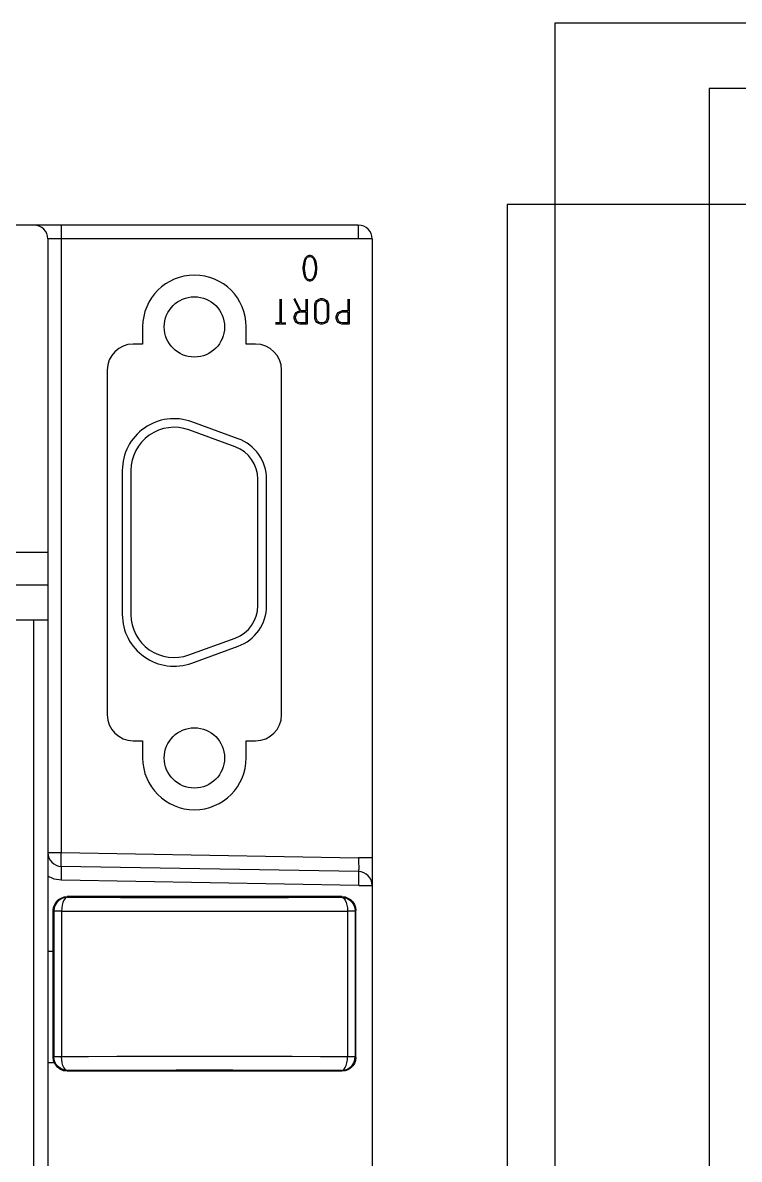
# Model space of a CAD drawing. Header units: millimetres. Extents: x 54 to 474, y 45 to 343.
# Drawn here: x 222.8 to 264.4, y 144.9 to 210.8 of the extents above; entities that cross this region are included whole.
import ezdxf

# ---------------------------------------------------------------- set-up
doc = ezdxf.new("R2010")
doc.units = ezdxf.units.MM
doc.layers.add('0005LEVEL_2', color=7, linetype='Continuous')
doc.layers.add('8_ALL_NOTES_BALLOONS_SYMBOLS_GT', color=7, linetype='Continuous')

msp = doc.modelspace()

# ---------------------------------------------------------------- linework, layer by layer
for p, q in [((253.679, 96.965), (253.679, 210.779)), ((253.679, 210.779), (301.684, 210.779)), ((329.578, 206.974), (262.599, 206.974)), ((262.599, 206.974), (262.599, 62.883)), ((256.169, 200.235), (250.9, 200.235)), ((250.9, 200.235), (250.9, 100.79)), ((311.536, 200.235), (256.169, 200.235))]:
    msp.add_line(p, q)
at = {"layer": '0005LEVEL_2', "linetype": 'Continuous'}
for p, q in [((239.147, 196.992), (239.222, 197.142)), ((239.222, 197.142), (239.334, 197.255)), ((239.222, 196.992), (239.297, 197.142)), ((239.297, 197.142), (239.334, 197.18)), ((239.334, 197.255), (239.447, 197.292)), ((239.334, 197.18), (239.447, 197.217)), ((239.447, 197.292), (239.484, 197.292)), ((239.447, 197.217), (239.484, 197.217)), ((239.484, 197.292), (239.597, 197.255)), ((239.484, 197.217), (239.597, 197.18)), ((239.597, 197.255), (239.709, 197.142)), ((239.597, 197.18), (239.634, 197.142)), ((239.634, 197.142), (239.709, 196.992)), ((239.709, 197.142), (239.784, 196.992)), ((239.072, 196.58), (239.109, 196.805)), ((239.072, 196.505), (239.072, 196.58)), ((239.109, 196.28), (239.072, 196.505)), ((239.109, 196.805), (239.147, 196.992)), ((239.147, 196.58), (239.184, 196.805)), ((239.147, 196.505), (239.147, 196.58)), ((239.184, 196.28), (239.147, 196.505)), ((239.184, 196.805), (239.222, 196.992)), ((239.709, 196.992), (239.747, 196.805)), ((239.747, 196.805), (239.784, 196.58)), ((239.784, 196.505), (239.747, 196.28)), ((239.784, 196.992), (239.822, 196.805)), ((239.784, 196.58), (239.784, 196.505)), ((239.822, 196.805), (239.859, 196.58)), ((239.859, 196.505), (239.822, 196.28)), ((239.859, 196.58), (239.859, 196.505)), ((239.147, 196.092), (239.109, 196.28)), ((239.222, 195.942), (239.147, 196.092)), ((239.222, 196.092), (239.184, 196.28)), ((239.297, 195.942), (239.222, 196.092)), ((239.334, 195.83), (239.222, 195.942)), ((239.334, 195.905), (239.297, 195.942)), ((239.447, 195.867), (239.334, 195.905)), ((239.447, 195.792), (239.334, 195.83)), ((239.484, 195.867), (239.447, 195.867)), ((239.484, 195.792), (239.447, 195.792)), ((239.597, 195.905), (239.484, 195.867)), ((239.597, 195.83), (239.484, 195.792)), ((239.634, 195.942), (239.597, 195.905)), ((239.709, 195.942), (239.597, 195.83)), ((239.709, 196.092), (239.634, 195.942)), ((239.747, 196.28), (239.709, 196.092)), ((239.784, 196.092), (239.709, 195.942)), ((239.822, 196.28), (239.784, 196.092)), ((237.727, 194.755), (237.727, 193.367)), ((237.802, 194.755), (237.802, 193.367)), ((238.889, 194.08), (238.552, 194.755)), ((238.927, 194.117), (238.589, 194.792)), ((239.227, 194.755), (239.227, 194.08)), ((239.302, 194.755), (239.302, 193.292)), ((239.752, 194.455), (239.789, 194.567)), ((239.752, 193.63), (239.752, 194.455)), ((239.789, 194.567), (239.864, 194.68)), ((239.827, 194.417), (239.864, 194.53)), ((239.864, 194.68), (239.977, 194.755)), ((239.864, 194.53), (239.902, 194.605)), ((239.902, 194.605), (239.939, 194.642)), ((239.939, 194.642), (240.014, 194.68)), ((239.977, 194.755), (240.089, 194.792)), ((240.014, 194.68), (240.127, 194.717)), ((240.089, 194.792), (240.202, 194.792)), ((240.127, 194.717), (240.164, 194.717)), ((240.164, 194.717), (240.277, 194.68)), ((240.202, 194.792), (240.314, 194.755)), ((240.277, 194.68), (240.352, 194.642)), ((240.314, 194.755), (240.427, 194.68)), ((240.352, 194.642), (240.389, 194.605)), ((240.389, 194.605), (240.427, 194.53)), ((240.427, 194.68), (240.502, 194.567)), ((240.427, 194.53), (240.464, 194.417)), ((240.502, 194.567), (240.539, 194.455)), ((240.539, 194.455), (240.539, 193.63)), ((241.664, 194.755), (241.664, 194.08)), ((241.739, 194.755), (241.739, 193.292)), ((238.552, 193.742), (238.589, 193.855)), ((238.589, 193.855), (238.664, 193.967)), ((238.627, 193.705), (238.664, 193.817)), ((238.664, 193.967), (238.777, 194.042)), ((238.664, 193.817), (238.702, 193.892)), ((238.702, 193.892), (238.739, 193.93)), ((238.739, 193.93), (238.814, 193.967)), ((238.777, 194.042), (238.889, 194.08)), ((238.814, 193.967), (238.927, 194.005)), ((238.964, 194.08), (238.927, 194.117)), ((238.927, 194.005), (239.227, 194.005)), ((239.227, 194.08), (238.964, 194.08)), ((239.227, 194.005), (239.227, 193.367)), ((239.827, 193.667), (239.827, 194.417)), ((240.464, 194.417), (240.464, 193.667)), ((240.989, 193.742), (241.027, 193.855)), ((241.027, 193.855), (241.102, 193.967)), ((241.064, 193.705), (241.102, 193.817)), ((241.102, 193.967), (241.214, 194.042)), ((241.102, 193.817), (241.139, 193.892)), ((241.139, 193.892), (241.177, 193.93)), ((241.177, 193.93), (241.252, 193.967)), ((241.214, 194.042), (241.327, 194.08)), ((241.252, 193.967), (241.364, 194.005)), ((241.664, 194.08), (241.327, 194.08)), ((241.364, 194.005), (241.664, 194.005)), ((241.664, 194.005), (241.664, 193.367)), ((237.727, 193.367), (237.464, 193.367)), ((238.064, 193.292), (237.464, 193.292)), ((237.802, 193.367), (238.064, 193.367)), ((238.552, 193.63), (238.552, 193.742)), ((238.589, 193.517), (238.552, 193.63)), ((238.664, 193.405), (238.589, 193.517)), ((238.627, 193.667), (238.627, 193.705)), ((238.664, 193.555), (238.627, 193.667)), ((238.702, 193.48), (238.664, 193.555)), ((238.777, 193.33), (238.664, 193.405)), ((238.739, 193.442), (238.702, 193.48)), ((238.814, 193.405), (238.739, 193.442)), ((238.889, 193.292), (238.777, 193.33)), ((238.927, 193.367), (238.814, 193.405)), ((239.302, 193.292), (238.889, 193.292)), ((239.227, 193.367), (238.927, 193.367)), ((239.789, 193.517), (239.752, 193.63)), ((239.864, 193.405), (239.789, 193.517)), ((239.864, 193.555), (239.827, 193.667)), ((239.902, 193.48), (239.864, 193.555)), ((239.977, 193.33), (239.864, 193.405)), ((239.939, 193.442), (239.902, 193.48)), ((240.014, 193.405), (239.939, 193.442)), ((240.089, 193.292), (239.977, 193.33)), ((240.127, 193.367), (240.014, 193.405)), ((240.202, 193.292), (240.089, 193.292)), ((240.164, 193.367), (240.127, 193.367)), ((240.277, 193.405), (240.164, 193.367)), ((240.314, 193.33), (240.202, 193.292)), ((240.352, 193.442), (240.277, 193.405)), ((240.427, 193.405), (240.314, 193.33)), ((240.389, 193.48), (240.352, 193.442)), ((240.427, 193.555), (240.389, 193.48)), ((240.464, 193.667), (240.427, 193.555)), ((240.502, 193.517), (240.427, 193.405)), ((240.539, 193.63), (240.502, 193.517)), ((240.989, 193.63), (240.989, 193.742)), ((241.027, 193.517), (240.989, 193.63)), ((241.102, 193.405), (241.027, 193.517)), ((241.064, 193.667), (241.064, 193.705)), ((241.102, 193.555), (241.064, 193.667)), ((241.139, 193.48), (241.102, 193.555)), ((241.214, 193.33), (241.102, 193.405)), ((241.177, 193.442), (241.139, 193.48)), ((241.252, 193.405), (241.177, 193.442)), ((241.327, 193.292), (241.214, 193.33)), ((241.364, 193.367), (241.252, 193.405)), ((241.739, 193.292), (241.327, 193.292)), ((241.664, 193.367), (241.364, 193.367))]:
    msp.add_line(p, q, dxfattribs=at)
at = {"layer": '8_ALL_NOTES_BALLOONS_SYMBOLS_GT', "linetype": 'Continuous'}
for p, q in [((242.274, 199.042), (123.374, 199.042)), ((225.046, 199.042), (225.052, 198.981)), ((242.28, 198.981), (242.274, 199.042)), ((225.052, 198.981), (225.056, 198.808)), ((225.056, 198.808), (225.059, 198.548)), ((225.059, 198.548), (225.06, 198.242)), ((242.284, 198.808), (242.28, 198.981)), ((242.287, 198.548), (242.284, 198.808)), ((242.288, 198.242), (242.287, 198.548)), ((224.274, 198.242), (224.274, 119.842)), ((243.074, 198.242), (224.274, 198.242)), ((225.06, 198.242), (225.06, 162.656)), ((243.074, 198.242), (243.074, 111.842)), ((229.774, 193.142), (229.774, 192.142)), ((235.774, 192.142), (235.774, 193.142)), ((229.774, 192.142), (229.224, 192.142)), ((236.324, 192.142), (235.774, 192.142)), ((227.724, 190.642), (227.724, 170.642)), ((237.824, 170.642), (237.824, 190.642)), ((235.309, 186.658), (232.62, 187.636)), ((235.138, 186.188), (232.449, 187.167)), ((228.594, 184.817), (228.594, 176.466)), ((229.094, 184.817), (229.094, 176.466)), ((236.454, 176.975), (236.454, 184.309)), ((236.954, 176.975), (236.954, 184.309)), ((221.974, 180.069), (224.274, 180.069)), ((221.974, 178.175), (224.274, 178.175)), ((224.274, 176.142), (221.974, 176.142)), ((223.474, 141.942), (223.474, 176.142)), ((232.449, 174.117), (235.138, 175.096)), ((232.62, 173.647), (235.309, 174.626)), ((229.224, 169.142), (229.774, 169.142)), ((229.774, 169.142), (229.774, 168.142)), ((235.774, 168.142), (235.774, 169.142)), ((235.774, 169.142), (236.324, 169.142)), ((224.274, 162.656), (225.06, 162.656)), ((225.055, 162.186), (225.057, 162.409)), ((225.055, 162.009), (225.055, 162.186)), ((225.057, 162.409), (225.06, 162.656)), ((225.06, 162.656), (242.288, 162.356)), ((242.288, 162.356), (242.29, 162.241)), ((243.074, 162.356), (242.288, 162.356)), ((242.29, 162.241), (242.292, 162.12)), ((225.057, 161.896), (225.055, 162.009)), ((225.06, 161.856), (225.057, 161.896)), ((242.288, 161.556), (225.06, 161.856)), ((225.067, 161.795), (225.06, 161.856)), ((225.071, 161.622), (225.067, 161.795)), ((225.071, 161.363), (225.071, 161.622)), ((242.29, 161.563), (242.288, 161.556)), ((242.294, 161.516), (242.288, 161.556)), ((242.292, 161.586), (242.29, 161.563)), ((242.292, 162.12), (242.293, 161.999)), ((242.293, 161.631), (242.292, 161.586)), ((242.293, 161.999), (242.294, 161.885)), ((242.294, 161.696), (242.293, 161.631)), ((242.294, 161.885), (242.294, 161.782)), ((242.294, 161.782), (242.294, 161.696)), ((242.298, 161.403), (242.294, 161.516)), ((224.655, 161.118), (224.274, 161.283)), ((225.067, 161.057), (224.655, 161.118)), ((225.067, 161.057), (225.071, 161.363)), ((242.295, 160.756), (225.067, 161.057)), ((242.295, 160.756), (242.299, 161.003)), ((242.299, 161.226), (242.298, 161.403)), ((242.299, 161.003), (242.299, 161.226)), ((242.295, 160.756), (243.074, 160.756)), ((224.615, 159.48), (224.675, 159.65)), ((224.708, 159.616), (224.648, 159.447)), ((224.675, 159.65), (224.77, 159.8)), ((224.803, 159.768), (224.708, 159.616)), ((224.77, 159.8), (224.897, 159.928)), ((224.93, 159.894), (224.803, 159.768)), ((224.897, 159.928), (225.048, 160.023)), ((225.081, 159.99), (224.93, 159.894)), ((225.048, 160.023), (225.217, 160.082)), ((225.25, 160.049), (225.081, 159.99)), ((225.108, 159.615), (225.082, 159.446)), ((225.151, 159.766), (225.108, 159.615)), ((225.207, 159.892), (225.151, 159.766)), ((225.275, 159.988), (225.207, 159.892)), ((225.217, 160.082), (225.395, 160.102)), ((225.428, 160.069), (225.25, 160.049)), ((225.35, 160.048), (225.275, 159.988)), ((225.428, 160.069), (225.35, 160.048)), ((241.325, 160.102), (225.395, 160.102)), ((225.395, 160.102), (225.428, 160.069)), ((225.428, 160.069), (226.931, 160.063)), ((226.931, 160.063), (228.49, 160.059)), ((228.49, 160.059), (230.09, 160.055)), ((230.09, 160.055), (231.718, 160.053)), ((231.718, 160.053), (233.36, 160.053)), ((233.36, 160.053), (235.002, 160.053)), ((235.002, 160.053), (236.63, 160.055)), ((236.63, 160.055), (238.231, 160.059)), ((238.231, 160.059), (239.789, 160.063)), ((239.789, 160.063), (241.292, 160.069)), ((241.292, 160.069), (241.325, 160.102)), ((241.292, 160.069), (241.47, 160.049)), ((241.292, 160.069), (241.371, 160.048)), ((241.325, 160.102), (241.503, 160.082)), ((241.371, 160.048), (241.446, 159.988)), ((241.446, 159.988), (241.513, 159.892)), ((241.47, 160.049), (241.639, 159.99)), ((241.503, 160.082), (241.673, 160.023)), ((241.513, 159.892), (241.57, 159.765)), ((241.57, 159.765), (241.612, 159.614)), ((241.612, 159.614), (241.639, 159.446)), ((241.639, 159.99), (241.791, 159.894)), ((241.673, 160.023), (241.824, 159.928)), ((241.791, 159.894), (241.918, 159.767)), ((241.824, 159.928), (241.951, 159.8)), ((241.918, 159.767), (242.013, 159.616)), ((241.951, 159.8), (242.046, 159.65)), ((242.013, 159.616), (242.072, 159.447)), ((242.046, 159.65), (242.105, 159.48)), ((224.595, 159.302), (224.615, 159.48)), ((224.595, 150.782), (224.595, 159.302)), ((224.595, 159.302), (224.628, 159.269)), ((224.648, 159.447), (224.628, 159.269)), ((224.628, 159.269), (224.628, 150.815)), ((225.072, 159.269), (224.628, 159.269)), ((225.082, 159.446), (225.072, 159.269)), ((225.072, 159.269), (225.072, 150.815)), ((225.072, 159.269), (226.643, 159.263)), ((226.643, 159.263), (228.272, 159.259)), ((228.272, 159.259), (229.944, 159.255)), ((229.944, 159.255), (231.645, 159.253)), ((231.645, 159.253), (233.36, 159.253)), ((233.36, 159.253), (235.076, 159.253)), ((235.076, 159.253), (236.777, 159.255)), ((236.777, 159.255), (238.449, 159.259)), ((238.449, 159.259), (240.077, 159.263)), ((240.077, 159.263), (241.649, 159.269)), ((241.639, 159.446), (241.649, 159.269)), ((241.649, 159.269), (241.649, 150.815)), ((242.092, 159.269), (241.649, 159.269)), ((242.072, 159.447), (242.092, 159.269)), ((242.092, 159.269), (242.125, 159.302)), ((242.092, 159.269), (242.092, 150.815)), ((242.105, 159.48), (242.125, 159.302)), ((242.125, 150.782), (242.125, 159.302)), ((224.274, 156.942), (224.595, 156.942)), ((224.672, 150.456), (224.274, 150.456)), ((224.628, 150.815), (224.595, 150.782)), ((224.596, 150.741), (224.595, 150.782)), ((224.596, 150.723), (224.596, 150.741)), ((224.597, 150.708), (224.596, 150.723)), ((224.598, 150.696), (224.597, 150.708)), ((224.598, 150.685), (224.598, 150.696)), ((224.599, 150.675), (224.598, 150.685)), ((224.599, 150.666), (224.599, 150.675)), ((224.6, 150.65), (224.599, 150.666)), ((224.602, 150.635), (224.6, 150.65)), ((224.603, 150.622), (224.602, 150.635)), ((224.604, 150.609), (224.603, 150.622)), ((224.605, 150.597), (224.604, 150.609)), ((224.606, 150.586), (224.605, 150.597)), ((224.607, 150.576), (224.606, 150.586)), ((224.609, 150.561), (224.607, 150.576)), ((224.631, 150.547), (224.609, 150.561)), ((225.072, 150.815), (224.628, 150.815)), ((224.648, 150.637), (224.628, 150.815)), ((224.714, 150.362), (224.631, 150.547)), ((224.707, 150.468), (224.648, 150.637)), ((224.803, 150.317), (224.707, 150.468)), ((224.843, 150.204), (224.714, 150.362)), ((224.929, 150.19), (224.803, 150.317)), ((226.643, 150.821), (225.072, 150.815)), ((225.081, 150.638), (225.072, 150.815)), ((225.108, 150.47), (225.081, 150.638)), ((225.151, 150.319), (225.108, 150.47)), ((225.207, 150.192), (225.151, 150.319)), ((228.272, 150.825), (226.643, 150.821)), ((229.944, 150.829), (228.272, 150.825)), ((231.645, 150.831), (229.944, 150.829)), ((233.36, 150.831), (231.645, 150.831)), ((235.076, 150.831), (233.36, 150.831)), ((236.777, 150.829), (235.076, 150.831)), ((238.449, 150.825), (236.777, 150.829)), ((240.077, 150.821), (238.449, 150.825)), ((241.649, 150.815), (240.077, 150.821)), ((241.513, 150.192), (241.57, 150.318)), ((241.57, 150.318), (241.612, 150.469)), ((241.612, 150.469), (241.639, 150.638)), ((241.639, 150.638), (241.649, 150.815)), ((242.092, 150.815), (241.649, 150.815)), ((241.791, 150.19), (241.918, 150.316)), ((241.951, 150.284), (241.824, 150.156)), ((241.918, 150.316), (242.013, 150.468)), ((242.046, 150.435), (241.951, 150.284)), ((242.013, 150.468), (242.072, 150.637)), ((242.105, 150.604), (242.046, 150.435)), ((242.072, 150.637), (242.092, 150.815)), ((242.125, 150.782), (242.092, 150.815)), ((242.125, 150.782), (242.105, 150.604)), ((225.005, 150.084), (224.843, 150.204)), ((225.081, 150.094), (224.929, 150.19)), ((225.194, 150.008), (225.005, 150.084)), ((225.25, 150.035), (225.081, 150.094)), ((225.395, 149.982), (225.194, 150.008)), ((225.275, 150.096), (225.207, 150.192)), ((225.428, 150.015), (225.25, 150.035)), ((225.35, 150.036), (225.275, 150.096)), ((225.428, 150.015), (225.35, 150.036)), ((225.428, 150.015), (225.395, 149.982)), ((241.325, 149.982), (225.395, 149.982)), ((226.931, 150.021), (225.428, 150.015)), ((228.49, 150.025), (226.931, 150.021)), ((230.09, 150.029), (228.49, 150.025)), ((231.718, 150.031), (230.09, 150.029)), ((233.36, 150.031), (231.718, 150.031)), ((235.002, 150.031), (233.36, 150.031)), ((236.63, 150.029), (235.002, 150.031)), ((238.231, 150.025), (236.63, 150.029)), ((239.789, 150.021), (238.231, 150.025)), ((241.292, 150.015), (239.789, 150.021)), ((241.292, 150.015), (241.371, 150.036)), ((241.292, 150.015), (241.47, 150.035)), ((241.325, 149.982), (241.292, 150.015)), ((241.503, 150.002), (241.325, 149.982)), ((241.371, 150.036), (241.446, 150.096)), ((241.446, 150.096), (241.513, 150.192)), ((241.47, 150.035), (241.639, 150.094)), ((241.673, 150.061), (241.503, 150.002)), ((241.639, 150.094), (241.791, 150.19)), ((241.824, 150.156), (241.673, 150.061))]:
    msp.add_line(p, q, dxfattribs=at)
for centre in [(232.774, 193.139), (232.774, 168.145)]:
    msp.add_circle(centre, 1.75, dxfattribs=at)
for centre, radius, start, end in [((223.474, 198.242), 0.8, 0, 90), ((242.274, 198.242), 0.8, 0, 90), ((232.774, 193.142), 3, 0, 180), ((229.224, 190.642), 1.5, 90, 180), ((236.324, 190.642), 1.5, 0, 90), ((231.594, 184.817), 3, 70, 180), ((231.594, 184.817), 2.5, 70, 180), ((234.454, 184.309), 2.5, 0, 70), ((234.454, 184.309), 2, 0, 70), ((234.454, 176.975), 2, 290, 0), ((234.454, 176.975), 2.5, 290, 0), ((231.594, 176.466), 3, 180, 290), ((231.594, 176.466), 2.5, 180, 290), ((229.224, 170.642), 1.5, 180, 270), ((236.324, 170.642), 1.5, 270, 0), ((232.774, 168.142), 3, 180, 0), ((225.074, 162.656), 0.8, 180, 269), ((242.274, 160.756), 0.8, 0, 89)]:
    msp.add_arc(centre, radius, start, end, dxfattribs=at)

doc.saveas('drawing.dxf')
